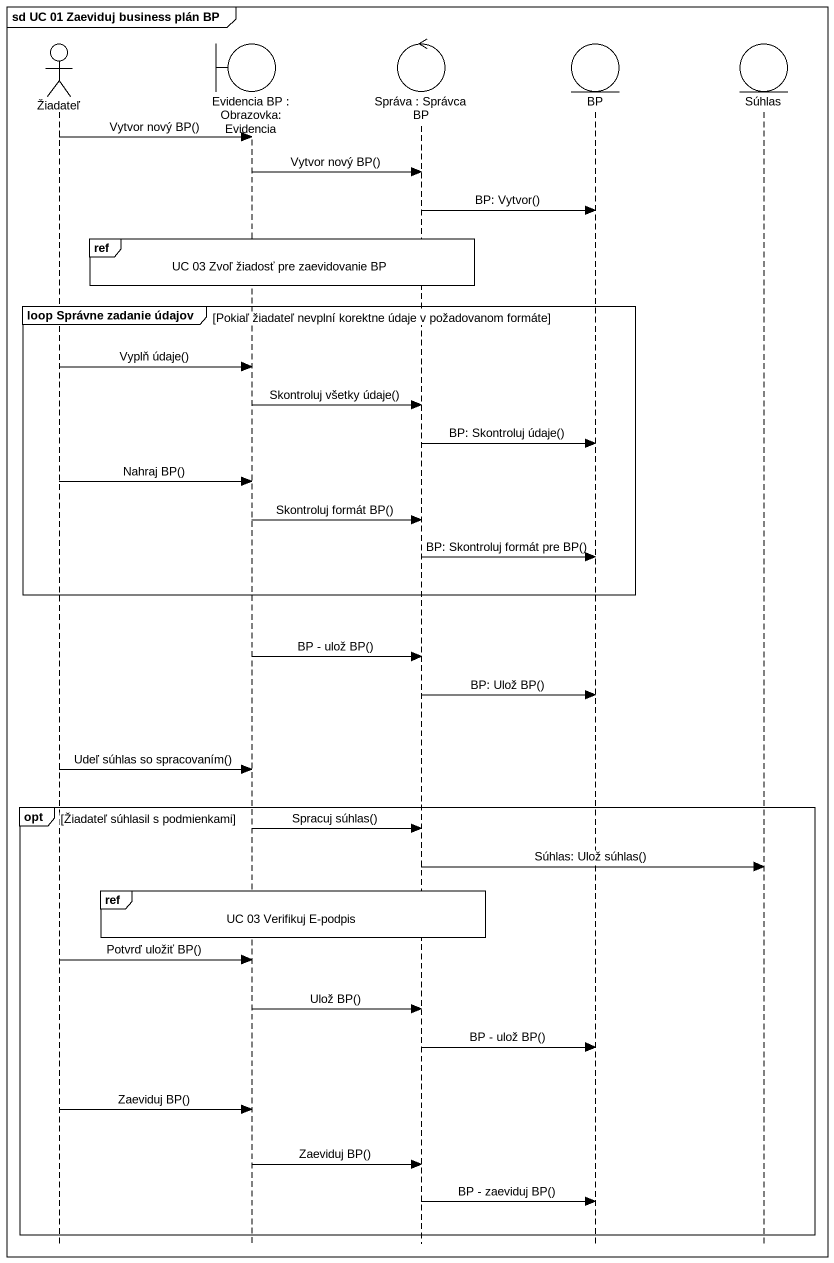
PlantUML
@startuml
mainframe sd UC 01 Zaeviduj business plán BP
hide footbox
actor Žiadateľ
boundary "Evidencia BP : Obrazovka: Evidencia" as Evidencia_BP
control "Správa : Správca BP" as Správa
entity BP
entity Súhlas

Žiadateľ -> Evidencia_BP : Vytvor nový BP()
Evidencia_BP -> Správa : Vytvor nový BP()
Správa -> BP : BP: Vytvor()
ref over Evidencia_BP, Správa : UC 03 Zvoľ žiadosť pre zaevidovanie BP
group loop Správne zadanie údajov [Pokiaľ žiadateľ nevplní korektne údaje v požadovanom formáte]
  Žiadateľ -> Evidencia_BP : Vyplň údaje()
  Evidencia_BP -> Správa : Skontroluj všetky údaje()
  Správa -> BP : BP: Skontroluj údaje()
  Žiadateľ -> Evidencia_BP : Nahraj BP()
  Evidencia_BP -> Správa : Skontroluj formát BP()
  Správa -> BP : BP: Skontroluj formát pre BP()
end
Evidencia_BP -> Správa : BP - ulož BP()
Správa -> BP : BP: Ulož BP()
Žiadateľ -> Evidencia_BP : Udeľ súhlas so spracovaním()
opt Žiadateľ súhlasil s podmienkami
  Evidencia_BP -> Správa : Spracuj súhlas()
  Správa -> Súhlas : Súhlas: Ulož súhlas()
  ref over Evidencia_BP, Správa : UC 03 Verifikuj E-podpis
  Žiadateľ -> Evidencia_BP : Potvrď uložiť BP()
  Evidencia_BP -> Správa : Ulož BP()
  Správa -> BP : BP - ulož BP()
  Žiadateľ -> Evidencia_BP : Zaeviduj BP()
  Evidencia_BP -> Správa : Zaeviduj BP()
  Správa -> BP : BP - zaeviduj BP()
end
@enduml
